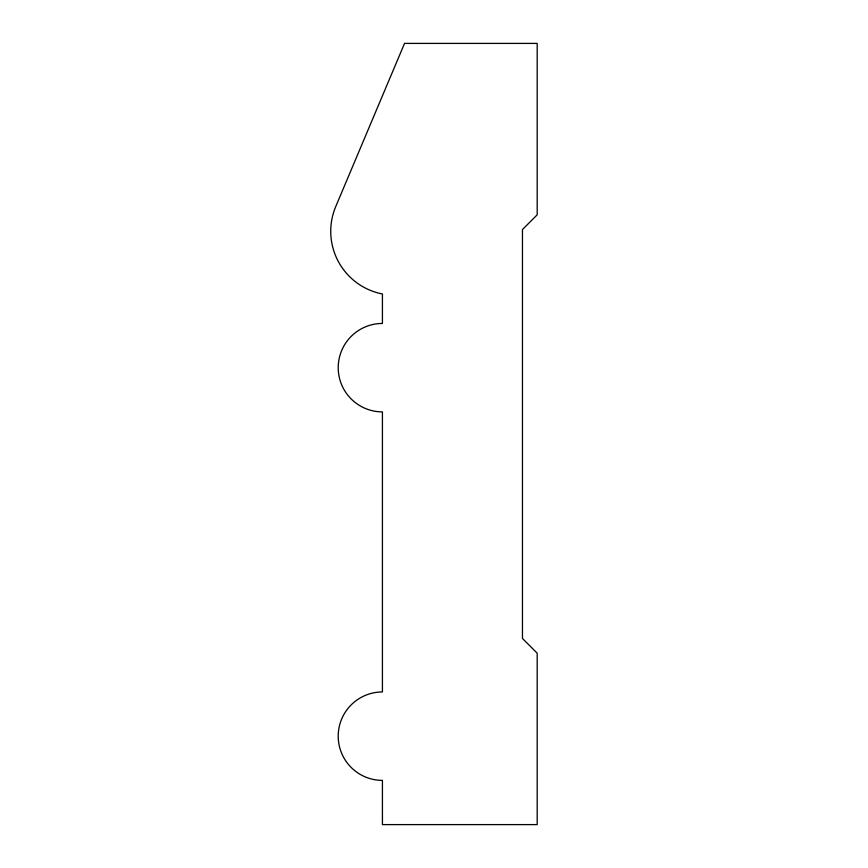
<?xml version="1.0" encoding="UTF-8"?>
<svg xmlns="http://www.w3.org/2000/svg" width="868" height="868" viewBox="0 0 868 868"><rect width="100%" height="100%" fill="white"/><g stroke="black" fill="none" stroke-linecap="round" stroke-linejoin="round"><path stroke-width="1.3" d="M404.542 43.4L335.753 206.541A63.798 63.798 0 0 0 382.43 293.97L382.43 323.449A44.214 44.214 0 0 0 338.216 367.674A44.214 44.214 0 0 0 382.43 411.888L382.43 691.948A44.214 44.214 0 0 0 338.216 736.162A44.214 44.214 0 0 0 382.43 780.386L382.43 824.6L537.194 824.6L537.194 653.192L522.46 638.457L522.46 229.543L537.194 214.808L537.194 43.4L404.542 43.4"/></g></svg>
